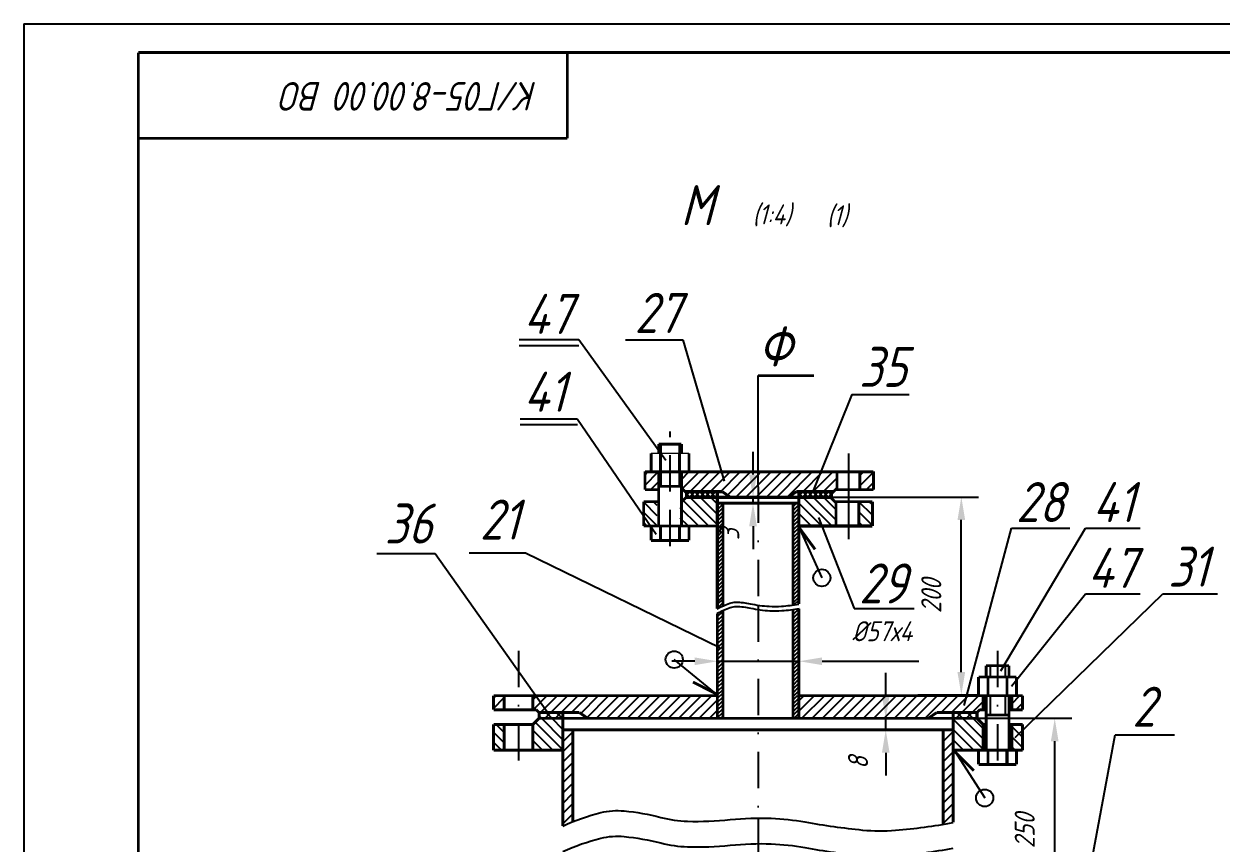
# Model space of a CAD drawing. Extents: x 626 to 1905, y 563 to 1774.
# Drawn here: x 626.7 to 836, y 1013.9 to 1157.2 of the extents above; entities that cross this region are included whole.
import ezdxf
from ezdxf.enums import TextEntityAlignment as Align

# ---------------------------------------------------------------- set-up
doc = ezdxf.new("R2010")
doc.units = 0
doc.header["$LTSCALE"] = 0.5
doc.header["$MEASUREMENT"] = 0
doc.linetypes.add('DASHDOT', pattern=[25.4, 12.7, -6.35, 0, -6.35])
doc.linetypes.add('DASHED', pattern=[19.05, 12.7, -6.35])
doc.layers.get('0').update_dxf_attribs({"linetype": 'CONTINUOUS'})
doc.layers.get('DEFPOINTS').update_dxf_attribs({"linetype": 'CONTINUOUS'})
doc.styles.add('ROMANC', font='romanc', dxfattribs={"width": 0.8, "oblique": 15, "height": 3.5})
doc.dimstyles.get("Standard").update_dxf_attribs({"dimtxt": 0.18, "dimasz": 0.18, "dimexe": 0.18, "dimexo": 0.0625, "dimgap": 0.09, "dimtad": 0, "dimtih": 1, "dimtoh": 1, "dimdec": 4, "dimzin": 0, "dimtxsty": 'STANDARD', "dimcen": 0.09, "dimazin": 3, "dimtfac": 1, "dimtdec": 4, "dimtofl": 0, "dimtmove": 0, "dimatfit": 3, "dimtolj": 1, "dimtzin": 0})

# ---------------------------------------------------------------- blocks, each defined once
blk = doc.blocks.new('*X55')
at = {"color": 0}
for p, q in [((1178.14, 1172.75), (1180.14, 1174.75)), ((1178.14, 1171.4), (1180.14, 1173.4)), ((1204.64, 1172.31), (1206.13, 1173.8)), ((1204.64, 1170.96), (1206.64, 1172.96)), ((1178.14, 1170.05), (1180.14, 1172.05)), ((1178.14, 1168.71), (1180.14, 1170.71)), ((1178.14, 1167.36), (1180.14, 1169.36)), ((1178.14, 1166.01), (1180.14, 1168.01)), ((1204.64, 1169.61), (1206.64, 1171.61)), ((1204.64, 1168.26), (1206.64, 1170.26)), ((1204.64, 1166.92), (1206.64, 1168.92)), ((1179.4, 1165.93), (1180.14, 1166.66)), ((1205, 1165.93), (1206.64, 1167.57)), ((1206.34, 1165.93), (1206.64, 1166.22))]:
    blk.add_line(p, q, dxfattribs=at)
blk = doc.blocks.new('*D93')
at = {"color": 0, "linetype": 'BYBLOCK'}
for p, q in [((777.4, 1039.68), (777.4, 1043.68)), ((789.02, 1035.68), (774.4, 1035.68)), ((777.4, 1033.73), (777.4, 1035.68)), ((789.02, 1033.73), (774.4, 1033.73)), ((777.4, 1029.73), (777.4, 1025.73))]:
    blk.add_line(p, q, dxfattribs=at)
for points in [[(776.73, 1039.68), (778.06, 1039.68), (777.4, 1035.68)], [(776.73, 1029.73), (778.06, 1029.73), (777.4, 1033.73)]]:
    blk.add_solid(points, dxfattribs=at)
at = {"layer": 'DEFPOINTS', "color": 0, "linetype": 'BYBLOCK'}
for p in [(777.4, 1035.68), (789.02, 1035.68), (789.02, 1033.73)]:
    blk.add_point(p, dxfattribs=at)
at = {"color": 0, "linetype": 'BYBLOCK', "style": 'ROMANC', "oblique": 15, "width": 0.8}
blk.add_text('8', height=3.5, rotation=90, dxfattribs=at).set_placement((774.3, 1028), align=Align.CENTER)
blk = doc.blocks.new('*D164')
at = {"color": 0, "linetype": 'BYBLOCK'}
for p, q in [((753.36, 1078.37), (753.36, 1082.37)), ((754.2, 1074.37), (750.36, 1074.37)), ((753.36, 1073.35), (753.36, 1074.37)), ((754.2, 1073.35), (750.36, 1073.35)), ((753.36, 1069.35), (753.36, 1065.35))]:
    blk.add_line(p, q, dxfattribs=at)
for points in [[(752.69, 1078.37), (754.03, 1078.37), (753.36, 1074.37)], [(752.69, 1069.35), (754.03, 1069.35), (753.36, 1073.35)]]:
    blk.add_solid(points, dxfattribs=at)
at = {"layer": 'DEFPOINTS', "color": 0, "linetype": 'BYBLOCK'}
for p in [(753.36, 1074.37), (754.2, 1074.37), (754.2, 1073.35)]:
    blk.add_point(p, dxfattribs=at)
at = {"color": 0, "linetype": 'BYBLOCK', "style": 'ROMANC', "oblique": 15, "width": 0.8}
blk.add_text('3', height=3.5, rotation=90, dxfattribs=at).set_placement((750.96, 1067.94), align=Align.CENTER)
blk = doc.blocks.new('*D92')
at = {"color": 0, "linetype": 'BYBLOCK'}
for p, q in [((767.15, 1074.45), (793.61, 1074.45)), ((790.61, 1043.83), (790.61, 1070.45)), ((783.01, 1039.83), (793.61, 1039.83))]:
    blk.add_line(p, q, dxfattribs=at)
for points in [[(789.94, 1070.45), (791.28, 1070.45), (790.61, 1074.45)], [(789.94, 1043.83), (791.28, 1043.83), (790.61, 1039.83)]]:
    blk.add_solid(points, dxfattribs=at)
at = {"layer": 'DEFPOINTS', "color": 0, "linetype": 'BYBLOCK'}
for p in [(767.15, 1074.45), (790.61, 1074.45), (783.01, 1039.83)]:
    blk.add_point(p, dxfattribs=at)
at = {"color": 0, "linetype": 'BYBLOCK', "style": 'ROMANC', "oblique": 15, "width": 0.8}
blk.add_text('200', height=3.5, rotation=90, dxfattribs=at).set_placement((787.11, 1057.14), align=Align.CENTER)
blk = doc.blocks.new('*X94')
at = {"color": 0}
for p, q in [((708.82, 1039.29), (709.24, 1039.72)), ((708.82, 1037.49), (710.69, 1039.37)), ((715.69, 1038.98), (716.43, 1039.72)), ((715.75, 1037.25), (718.22, 1039.72)), ((717.05, 1036.75), (720.02, 1039.72)), ((718.85, 1036.75), (721.81, 1039.72)), ((720.65, 1036.75), (723.61, 1039.72)), ((722.44, 1036.75), (725.41, 1039.72)), ((724.08, 1036.59), (727.2, 1039.72)), ((725.13, 1035.85), (729, 1039.72)), ((726.83, 1035.75), (730.8, 1039.72)), ((728.63, 1035.75), (732.59, 1039.72)), ((730.42, 1035.75), (734.39, 1039.72)), ((732.22, 1035.75), (736.18, 1039.72)), ((734.01, 1035.75), (737.98, 1039.72)), ((735.81, 1035.75), (739.78, 1039.72)), ((737.61, 1035.75), (741.57, 1039.72)), ((739.4, 1035.75), (743.37, 1039.72)), ((741.2, 1035.75), (745.16, 1039.72)), ((742.99, 1035.75), (746.96, 1039.72)), ((744.79, 1035.75), (747.94, 1038.9)), ((762.19, 1038.78), (763.12, 1039.72)), ((762.19, 1036.99), (764.92, 1039.72)), ((762.75, 1035.75), (766.72, 1039.72)), ((764.55, 1035.75), (768.51, 1039.72)), ((766.34, 1035.75), (770.31, 1039.72)), ((768.14, 1035.75), (772.1, 1039.72)), ((769.94, 1035.75), (773.9, 1039.72)), ((771.73, 1035.75), (775.7, 1039.72)), ((773.53, 1035.75), (777.49, 1039.72)), ((775.32, 1035.75), (779.29, 1039.72)), ((777.12, 1035.75), (781.08, 1039.72)), ((778.92, 1035.75), (782.88, 1039.72)), ((780.71, 1035.75), (784.68, 1039.72)), ((782.51, 1035.75), (786.47, 1039.72)), ((784.3, 1035.75), (788.27, 1039.72)), ((787.1, 1036.75), (790.06, 1039.72)), ((788.9, 1036.75), (791.86, 1039.72)), ((790.69, 1036.75), (793.66, 1039.72)), ((792.49, 1036.75), (794.44, 1038.7)), ((799.44, 1038.31), (800.84, 1039.72)), ((800.17, 1037.25), (801.32, 1038.39)), ((710.36, 1037.25), (710.69, 1037.57)), ((746.59, 1035.75), (747.94, 1037.1))]:
    blk.add_line(p, q, dxfattribs=at)
blk = doc.blocks.new('*X95')
at = {"color": 0}
for p, q in [((710.69, 1033.28), (709.29, 1034.67)), ((720.94, 1030.21), (716.08, 1035.06)), ((720.94, 1032.01), (717.19, 1035.75)), ((720.94, 1033.8), (718.99, 1035.75)), ((720.94, 1035.6), (720.79, 1035.75)), ((794.44, 1030.35), (789.19, 1035.6)), ((794.44, 1032.14), (790.83, 1035.75)), ((794.44, 1033.94), (792.63, 1035.75)), ((801.32, 1032.45), (799.44, 1034.33)), ((801.32, 1034.25), (800.89, 1034.67)), ((710.69, 1031.48), (708.82, 1033.35)), ((719.18, 1030.17), (715.69, 1033.66)), ((792.82, 1030.17), (789.19, 1033.8)), ((791.02, 1030.17), (789.19, 1032.01)), ((801.32, 1030.66), (799.44, 1032.53)), ((710.2, 1030.17), (708.82, 1031.56)), ((717.38, 1030.17), (715.69, 1031.87)), ((789.23, 1030.17), (789.19, 1030.21)), ((800, 1030.17), (799.44, 1030.74))]:
    blk.add_line(p, q, dxfattribs=at)
blk = doc.blocks.new('*X96')
at = {"color": 0}
for p, q in [((746.42, 1069.39), (741.87, 1073.94)), ((747.94, 1069.66), (743.22, 1074.39)), ((747.94, 1071.46), (745.01, 1074.39)), ((747.94, 1073.26), (746.81, 1074.39)), ((767.97, 1069.39), (762.97, 1074.39)), ((768.69, 1070.47), (764.77, 1074.39)), ((768.69, 1072.26), (766.57, 1074.39)), ((737.44, 1071.18), (735.07, 1073.56)), ((737.44, 1069.39), (735.07, 1071.76)), ((737.44, 1072.98), (736.78, 1073.64)), ((744.63, 1069.39), (741.44, 1072.57)), ((766.18, 1069.39), (762.19, 1073.37)), ((775.07, 1069.48), (772.69, 1071.85)), ((775.07, 1071.28), (772.7, 1073.64)), ((775.07, 1073.07), (774.5, 1073.64)), ((735.65, 1069.39), (735.07, 1069.97)), ((742.83, 1069.39), (741.44, 1070.78)), ((764.38, 1069.39), (762.19, 1071.58)), ((762.59, 1069.39), (762.19, 1069.78)), ((773.36, 1069.39), (772.69, 1070.06))]:
    blk.add_line(p, q, dxfattribs=at)
blk = doc.blocks.new('*X99')
at = {"color": 0}
for p, q in [((720.94, 1033.45), (721.23, 1033.75)), ((720.94, 1031.66), (722.69, 1033.41)), ((787.44, 1033.5), (787.69, 1033.75)), ((787.44, 1031.7), (789.19, 1033.45)), ((720.94, 1029.86), (722.69, 1031.61)), ((787.44, 1029.91), (789.19, 1031.66)), ((787.44, 1028.11), (789.19, 1029.86)), ((720.94, 1028.06), (722.69, 1029.81)), ((720.94, 1026.27), (722.69, 1028.02)), ((787.44, 1026.31), (789.19, 1028.06)), ((720.94, 1024.47), (722.69, 1026.22)), ((787.44, 1024.52), (789.19, 1026.27)), ((720.94, 1022.68), (722.69, 1024.43)), ((787.44, 1022.72), (789.19, 1024.47)), ((720.94, 1020.88), (722.69, 1022.63)), ((787.44, 1020.93), (789.19, 1022.68)), ((720.94, 1019.08), (722.69, 1020.83)), ((787.44, 1019.13), (789.19, 1020.88)), ((720.94, 1017.29), (722.69, 1019.04)), ((787.44, 1017.33), (789.19, 1019.08))]:
    blk.add_line(p, q, dxfattribs=at)
blk = doc.blocks.new('*D100')
at = {"color": 0, "linetype": 'BYBLOCK'}
for p, q in [((755.07, 1035.75), (809.94, 1035.75)), ((806.94, 1000.41), (806.94, 1031.75)), ((755.07, 996.41), (809.94, 996.41))]:
    blk.add_line(p, q, dxfattribs=at)
for points in [[(806.27, 1031.75), (807.61, 1031.75), (806.94, 1035.75)], [(806.27, 1000.41), (807.61, 1000.41), (806.94, 996.41)]]:
    blk.add_solid(points, dxfattribs=at)
at = {"layer": 'DEFPOINTS', "color": 0, "linetype": 'BYBLOCK'}
for p in [(755.07, 1035.75), (806.94, 1035.75), (755.07, 996.41)]:
    blk.add_point(p, dxfattribs=at)
at = {"color": 0, "linetype": 'BYBLOCK', "style": 'ROMANC', "oblique": 15, "width": 0.8}
blk.add_text('250', height=3.5, rotation=90, dxfattribs=at).set_placement((803.44, 1016.08), align=Align.CENTER)
blk = doc.blocks.new('*X104')
at = {"color": 0}
for p, q in [((716.79, 1036.49), (717.05, 1036.75)), ((717.19, 1035.75), (716.79, 1036.16)), ((717.85, 1035.75), (718.85, 1036.75)), ((718.99, 1035.75), (717.99, 1036.75)), ((719.65, 1035.75), (720.65, 1036.75)), ((720.79, 1035.75), (719.79, 1036.75)), ((789.69, 1035.75), (790.69, 1036.75)), ((790.83, 1035.75), (789.83, 1036.75)), ((791.49, 1035.75), (792.49, 1036.75)), ((792.63, 1035.75), (791.63, 1036.75)), ((793.28, 1035.75), (793.34, 1035.81))]:
    blk.add_line(p, q, dxfattribs=at)
blk = doc.blocks.new('*X165')
at = {"color": 0}
for p, q in [((742.56, 1074.83), (743.12, 1075.39)), ((743.22, 1074.39), (742.56, 1075.05)), ((743.01, 1074.39), (744.01, 1075.39)), ((744.12, 1074.39), (743.12, 1075.39)), ((743.91, 1074.39), (744.91, 1075.39)), ((745.01, 1074.39), (744.01, 1075.39)), ((744.81, 1074.39), (745.81, 1075.39)), ((745.91, 1074.39), (744.91, 1075.39)), ((745.71, 1074.39), (746.71, 1075.39)), ((746.81, 1074.39), (745.81, 1075.39)), ((746.61, 1074.39), (747.61, 1075.39)), ((747.71, 1074.39), (746.71, 1075.39)), ((747.5, 1074.39), (747.94, 1074.82)), ((747.94, 1075.05), (747.61, 1075.39)), ((762.19, 1074.7), (762.87, 1075.39)), ((762.97, 1074.39), (762.19, 1075.17)), ((762.77, 1074.39), (763.77, 1075.39)), ((763.87, 1074.39), (762.87, 1075.39)), ((763.67, 1074.39), (764.67, 1075.39)), ((764.77, 1074.39), (763.77, 1075.39)), ((764.57, 1074.39), (765.57, 1075.39)), ((765.67, 1074.39), (764.67, 1075.39)), ((765.47, 1074.39), (766.47, 1075.39)), ((766.57, 1074.39), (765.57, 1075.39)), ((766.36, 1074.39), (767.36, 1075.39)), ((767.46, 1074.39), (766.46, 1075.39)), ((767.26, 1074.39), (767.93, 1075.06)), ((767.93, 1074.82), (767.36, 1075.39))]:
    blk.add_line(p, q, dxfattribs=at)

msp = doc.modelspace()

# ---------------------------------------------------------------- linework, layer by layer
for p, q in [((626.71, 1157.2), (1467.71, 1157.2)), ((626.71, 1157.2), (626.71, 563.2)), ((723.73, 1101.92), (713.29, 1101.92)), ((738.94, 1080.83), (723.73, 1101.92)), ((731.88, 1101.97), (741.93, 1101.97)), ((741.93, 1101.97), (749.15, 1077.2)), ((723.73, 1100.92), (713.29, 1100.92)), ((755.065, 1076.265), (755.065, 1095.69)), ((771.45, 1092.4), (764.63, 1075.43)), ((771.45, 1092.4), (781.5, 1092.4)), ((723.51, 1088.07), (713.47, 1088.07)), ((723.51, 1087.07), (713.47, 1087.07)), ((723.51, 1088.07), (737.26, 1067.94)), ((738.0725, 1083.701), (738.0725, 1082.145)), ((741.2775, 1083.701), (741.2775, 1082.145)), ((738.0725, 1078.715), (738.0725, 1076.28)), ((741.2775, 1078.715), (741.2775, 1076.43)), ((765.6125, 1070.88), (771.8475, 1054.985)), ((762.15, 1069.37), (766.22, 1060.32)), ((791.09, 1038.02), (799.41, 1068.98)), ((797.54, 1044.05), (812.3, 1068.98)), ((799.41, 1068.98), (809.6, 1068.98)), ((812.3, 1068.98), (821.87, 1068.98)), ((698.59, 1064.53), (688.42, 1064.53)), ((718.52, 1036.35), (698.59, 1064.53)), ((714.42, 1064.61), (704.58, 1064.61)), ((748.38, 1048.1), (714.41, 1064.62)), ((799.41, 1041.35), (812.3, 1057.55)), ((800.03, 1032.41), (825.82, 1057.55)), ((812.3, 1057.55), (821.87, 1057.55)), ((825.82, 1057.55), (835.38, 1057.55)), ((771.8475, 1054.985), (782.38, 1054.985)), ((748.10163, 1039.7495), (740.41403, 1046.02391)), ((795.6275, 1044.966), (795.6275, 1042.895)), ((798.2675, 1044.966), (798.2675, 1043.065)), ((795.6275, 1039.745), (795.6275, 1036.425)), ((798.2675, 1039.745), (798.2675, 1036.26)), ((809.4875, 989.675), (817.4825, 1032.87)), ((817.4875, 1032.87), (822.7325, 1032.87)), ((822.7325, 1032.87), (827.88, 1032.87)), ((789.33603, 1030.17298), (794.70035, 1021.82483))]:
    msp.add_line(p, q)
at = {"color": 0, "linetype": 'DASHED'}
msp.add_line((739.68, 1065.87371), (739.68, 1085.91632), dxfattribs=at)
at = {"color": 0, "linetype": 'BYBLOCK'}
for p, q in [((770.93, 1067.1), (770.93, 1082.04)), ((753.6195, 1074.4275), (751.731, 1074.4275)), ((753.8595, 1074.3925), (751.971, 1074.3925)), ((753.5415, 1073.417), (751.731, 1073.417)), ((748.01, 1035.636), (748.01, 1048.73)), ((762.26, 1035.636), (762.26, 1048.73)), ((744.01, 1045.73), (740.01, 1045.73)), ((748.01, 1045.73), (762.26, 1045.73)), ((766.26, 1045.73), (770.26, 1045.73)), ((770.26, 1045.73), (783.15816, 1045.73))]:
    msp.add_line(p, q, dxfattribs=at)
at = {"color": 0}
for p, q in [((735.305, 1076.55473), (737.60127, 1078.851)), ((735.305, 1078.35078), (735.80522, 1078.851)), ((741.68, 1075.74553), (744.78547, 1078.851)), ((741.68, 1077.54158), (742.98942, 1078.851)), ((743.11652, 1075.386), (746.58152, 1078.851)), ((744.91257, 1075.386), (748.37757, 1078.851)), ((746.70863, 1075.386), (750.17363, 1078.851)), ((748.50468, 1075.386), (751.96968, 1078.851)), ((749.69859, 1074.78387), (753.76573, 1078.851)), ((751.09678, 1074.386), (755.065, 1078.35422)), ((755.065, 1074.76212), (759.15388, 1078.851)), ((755.065, 1076.55817), (757.35783, 1078.851)), ((755.065, 1078.35422), (755.56178, 1078.851)), ((756.48493, 1074.386), (760.94993, 1078.851)), ((758.28098, 1074.386), (762.74598, 1078.851)), ((760.07704, 1074.386), (764.54204, 1078.851)), ((762.87309, 1075.386), (766.33809, 1078.851)), ((764.66914, 1075.386), (768.13414, 1078.851)), ((772.875, 1078.20371), (773.52229, 1078.851)), ((772.875, 1076.40766), (775.25, 1078.78266)), ((736.30032, 1075.754), (737.68, 1077.13368)), ((752.89283, 1074.386), (755.065, 1076.55817)), ((766.46519, 1075.386), (768.875, 1077.79581)), ((767.9325, 1075.05726), (768.875, 1075.99976)), ((774.01739, 1075.754), (775.25, 1076.98661)), ((748.1755, 1074.20399), (748.02849, 1074.351)), ((754.68888, 1074.386), (755.065, 1074.76212)), ((748.41862, 1073.3905), (747.9355, 1072.90738)), ((749.09214, 1073.3905), (747.9355, 1072.23386)), ((748.9355, 1072.56034), (747.9355, 1071.56034)), ((748.9355, 1071.88682), (747.9355, 1070.88682)), ((761.19, 1072.76977), (761.81073, 1073.3905)), ((761.19, 1072.09625), (762.19, 1073.09625)), ((761.19, 1071.42273), (762.19, 1072.42273)), ((761.19, 1070.74921), (762.19, 1071.74921)), ((748.9355, 1071.2133), (747.9355, 1070.2133)), ((748.9355, 1070.53978), (747.9355, 1069.53978)), ((748.9355, 1069.86626), (747.9355, 1068.86626)), ((761.19, 1070.07569), (762.19, 1071.07569)), ((761.19, 1069.40217), (762.19, 1070.40217)), ((761.19, 1068.72865), (762.19, 1069.72865)), ((748.9355, 1069.19274), (747.9355, 1068.19274)), ((748.9355, 1068.51922), (747.9355, 1067.51922)), ((748.9355, 1067.8457), (747.9355, 1066.8457)), ((761.19, 1068.05513), (762.19, 1069.05513)), ((761.19, 1067.38161), (762.19, 1068.38161)), ((761.19, 1066.70809), (762.19, 1067.70809)), ((748.9355, 1067.17218), (747.9355, 1066.17218)), ((748.9355, 1066.49867), (747.9355, 1065.49867)), ((748.9355, 1065.82515), (747.9355, 1064.82515)), ((761.19, 1066.03458), (762.19, 1067.03458)), ((761.19, 1065.36106), (762.19, 1066.36106)), ((761.19, 1064.68754), (762.19, 1065.68754)), ((748.9355, 1065.15163), (747.9355, 1064.15163)), ((748.9355, 1064.47811), (747.9355, 1063.47811)), ((748.9355, 1063.80459), (747.9355, 1062.80459)), ((761.19, 1064.01402), (762.19, 1065.01402)), ((761.19, 1063.3405), (762.19, 1064.3405)), ((761.19, 1062.66698), (762.19, 1063.66698)), ((748.9355, 1063.13107), (747.9355, 1062.13107)), ((748.9355, 1062.45755), (747.9355, 1061.45755)), ((748.9355, 1061.78403), (747.9355, 1060.78403)), ((761.19, 1061.99346), (762.19, 1062.99346)), ((761.19, 1061.31994), (762.19, 1062.31994)), ((761.19, 1060.64642), (762.19, 1061.64642)), ((748.9355, 1061.11051), (747.9355, 1060.11051)), ((748.9355, 1060.43699), (747.9355, 1059.43699)), ((748.9355, 1059.76149), (747.9355, 1058.76149)), ((761.19, 1059.9729), (762.19, 1060.9729)), ((761.19, 1059.29938), (762.19, 1060.29938)), ((761.19, 1058.62586), (762.19, 1059.62586)), ((748.9355, 1059.08995), (747.9355, 1058.08995)), ((748.9355, 1058.41644), (747.9355, 1057.41644)), ((748.9355, 1057.74292), (747.9355, 1056.74292)), ((748.9355, 1057.0694), (747.9355, 1056.0694)), ((761.19, 1057.95235), (762.19, 1058.95235)), ((761.19, 1057.27883), (762.19, 1058.27883)), ((761.19, 1056.60531), (762.19, 1057.60531)), ((747.94, 1055.65625), (748.94, 1056.65625)), ((747.94, 1054.98274), (748.94, 1055.98274)), ((761.19, 1055.93179), (762.19, 1056.93179)), ((761.3403, 1055.58617), (762.19, 1056.43587)), ((747.94, 1053.47475), (748.94, 1054.47475)), ((747.94, 1052.80124), (748.94, 1053.80124)), ((747.94, 1052.12772), (748.94, 1053.12772)), ((761.19, 1053.92789), (762.19, 1054.92789)), ((761.19, 1053.25437), (762.19, 1054.25437)), ((761.19, 1052.58085), (762.19, 1053.58085)), ((761.19, 1051.90733), (762.19, 1052.90733)), ((747.94, 1051.4542), (748.94, 1052.4542)), ((747.94, 1050.78068), (748.94, 1051.78068)), ((747.94, 1050.10716), (748.94, 1051.10716)), ((761.19, 1051.23381), (762.19, 1052.23381)), ((761.19, 1050.56029), (762.19, 1051.56029)), ((761.19, 1049.88677), (762.19, 1050.88677)), ((747.94, 1049.43364), (748.94, 1050.43364)), ((747.94, 1048.76012), (748.94, 1049.76012)), ((747.94, 1048.0866), (748.94, 1049.0866)), ((761.19, 1049.21326), (762.19, 1050.21326)), ((761.19, 1048.53974), (762.19, 1049.53974)), ((761.19, 1047.86622), (762.19, 1048.86622)), ((747.94, 1047.41308), (748.94, 1048.41308)), ((747.94, 1046.73956), (748.94, 1047.73956)), ((747.94, 1046.06604), (748.94, 1047.06604)), ((761.19, 1047.1927), (762.19, 1048.1927)), ((761.19, 1046.51918), (762.19, 1047.51918)), ((761.19, 1045.84566), (762.19, 1046.84566)), ((747.94, 1045.16513), (748.94, 1046.16513)), ((747.94, 1044.49161), (748.94, 1045.49161)), ((747.94, 1043.81809), (748.94, 1044.81809)), ((761.19, 1044.94475), (762.19, 1045.94475)), ((761.19, 1044.27123), (762.19, 1045.27123)), ((761.19, 1043.59771), (762.19, 1044.59771)), ((747.94, 1043.14458), (748.94, 1044.14458)), ((747.94, 1042.47106), (748.94, 1043.47106)), ((747.94, 1041.79754), (748.94, 1042.79754)), ((761.19, 1042.92419), (762.19, 1043.92419)), ((761.19, 1042.25067), (762.19, 1043.25067)), ((761.19, 1041.57715), (762.19, 1042.57715)), ((747.94, 1041.12402), (748.94, 1042.12402)), ((747.94, 1040.4505), (748.94, 1041.4505)), ((747.94, 1039.77698), (748.94, 1040.77698)), ((761.19, 1040.90363), (762.19, 1041.90363)), ((761.19, 1040.23011), (762.19, 1041.23011)), ((761.19, 1039.5566), (762.19, 1040.5566))]:
    msp.add_line(p, q, dxfattribs=at)
at = {"linetype": 'DASHDOT'}
for p, q in [((755.065, 1076.265), (755.065, 1053.545)), ((755.065, 1055.46), (755.065, 1014.415)), ((713.19, 1047.535), (713.19, 1025.75)), ((796.94, 1047.535), (796.94, 1025.75)), ((755.065, 1018.16), (755.065, 866.405))]:
    msp.add_line(p, q, dxfattribs=at)
for points, const_width in [([(646.71, 1152.2), (1462.71, 1152.2)], 0.5), ([(646.71, 568.2), (646.71, 1152.2)], 0.5), ([(721.71, 1137.2), (721.71, 1152.2)], 0.5), ([(646.71, 1137.2), (721.71, 1137.2)], 0.5), ([(755.065, 1095.69), (764.8675, 1095.69)], 0.5), ([(755.065, 1095.69), (759.9775, 1095.69)], 0.25), ([(736.365, 1082.101), (742.995, 1082.101)], 0.25), ([(737.68, 1083.701), (741.68, 1083.701)], 0.5), ([(735.305, 1078.925), (735.305, 1075.754)], 0.5), ([(735.305, 1078.851), (775.25, 1078.851)], 0.5), ([(775.25, 1078.925), (775.25, 1075.754)], 0.5), ([(735.305, 1075.754), (737.68, 1075.754)], 0.5), ([(737.68, 1076.316), (741.68, 1076.316)], 0.5), ([(742.5365, 1075.198), (741.6499, 1076.084)], 0.5), ([(768.0225, 1075.168), (768.9091, 1076.054)], 0.5), ([(775.25, 1075.754), (768.75, 1075.754)], 0.5), ([(735.065, 1069.386), (735.065, 1073.636)], 0.5), ([(735.065, 1073.636), (737.68, 1073.636)], 0.5), ([(742.50551, 1074.386), (741.7515, 1073.6325)], 0.5), ([(741.68, 1075.754), (741.805, 1075.754)], 0.25), ([(742.315, 1075.386), (748.82578, 1075.386)], 0.555), ([(742.315, 1074.386), (767.815, 1074.386)], 0.555), ([(742.5575, 1075.386), (742.5575, 1074.37)], 0.5), ([(742.555, 1074.351), (768.055, 1074.351)], 0.25), ([(748.82578, 1075.386), (750.3275, 1074.35)], 0.5), ([(761.76922, 1075.386), (760.2675, 1074.35)], 0.5), ([(761.76922, 1075.386), (768.24065, 1075.386)], 0.555), ([(767.7825, 1074.367), (768.69, 1073.46012)], 0.5), ([(767.9325, 1075.386), (767.9325, 1074.2171)], 0.5), ([(768.514, 1073.636), (775.065, 1073.636)], 0.5), ([(768.754, 1075.754), (775.305, 1075.754)], 0.25), ([(775.065, 1069.386), (775.065, 1073.636)], 0.5), ([(741.68, 1073.601), (741.805, 1073.601)], 0.25), ([(747.9355, 1073.3905), (762.1855, 1073.3905)], 0.5), ([(735.065, 1069.386), (747.9355, 1069.386)], 0.5), ([(762.1855, 1069.386), (775.065, 1069.386)], 0.55), ([(762.15, 1069.24), (765.04, 1065.3)], 0.5), ([(736.365, 1066.851), (742.995, 1066.851)], 0.5), ([(794.94, 1044.966), (798.94, 1044.966)], 0.5), ([(793.625, 1042.966), (800.255, 1042.966)], 0.5), ([(748.04349, 1039.86578), (743.69657, 1042.09737)], 0.5), ([(708.815, 1039.716), (747.94, 1039.716)], 0.5), ([(762.19, 1039.716), (801.315, 1039.716)], 0.5), ([(716.79, 1036.74), (716.26, 1037.27)], 0.5), ([(716.79, 1035.77), (716.79, 1036.74)], 0.55), ([(716.779, 1036.751), (723.84324, 1036.751)], 0.5), ([(723.84324, 1036.751), (725.2875, 1035.745)], 0.5), ([(786.28676, 1036.751), (784.8425, 1035.745)], 0.5), ([(793.351, 1036.751), (786.28676, 1036.751)], 0.5), ([(793.34, 1035.77), (793.34, 1036.74)], 0.55), ([(793.34, 1036.74), (793.87, 1037.27)], 0.5), ([(794.94, 1036.341), (798.94, 1036.341)], 0.5), ([(715.69, 1034.67), (716.79, 1035.77)], 0.555), ([(716.771, 1035.751), (793.359, 1035.751)], 0.5), ([(794.44, 1034.67), (793.34, 1035.77)], 0.555), ([(789.35527, 1030.04441), (792.79645, 1026.57541)], 0.5)]:
    msp.add_lwpolyline(points, dxfattribs=dict(const_width=const_width))
at = {"color": 0, "linetype": 'BYBLOCK'}
for points, const_width in [([(736.365, 1078.851), (736.365, 1082.101)], 0.5), ([(737.68, 1082.101), (737.68, 1083.7075)], 0.5), ([(738.015, 1078.851), (738.015, 1082.101)], 0.5), ([(741.345, 1078.851), (741.345, 1082.101)], 0.5), ([(741.68, 1082.101), (741.68, 1083.7025)], 0.5), ([(742.995, 1078.851), (742.995, 1082.101)], 0.5), ([(737.68, 1069.351), (737.68, 1078.851)], 0.5), ([(737.68, 1078.925), (737.68, 1075.754)], 0.25), ([(741.68, 1069.351), (741.68, 1078.851)], 0.5), ([(741.68, 1078.925), (741.68, 1075.754)], 0.25), ([(768.875, 1078.925), (768.875, 1075.754)], 0.5), ([(772.875, 1078.925), (772.875, 1075.754)], 0.5), ([(768.69, 1069.386), (768.69, 1073.636)], 0.5), ([(772.69, 1069.386), (772.69, 1073.636)], 0.5), ([(737.68, 1069.351), (737.68, 1073.601)], 0.25), ([(741.68, 1069.351), (741.68, 1073.601)], 0.25), ([(736.365, 1066.851), (736.365, 1069.351)], 0.5), ([(738.015, 1066.851), (738.015, 1069.351)], 0.5), ([(741.345, 1066.851), (741.345, 1069.351)], 0.5), ([(742.995, 1066.851), (742.995, 1069.351)], 0.5), ([(716.284, 1037.246), (708.815, 1037.246)], 0.5), ([(793.846, 1037.246), (794.94, 1037.246)], 0.5), ([(798.94, 1037.246), (801.315, 1037.246)], 0.5), ([(715.69, 1034.674), (708.815, 1034.674)], 0.5), ([(789.19, 1033.746), (720.94, 1033.746)], 0.55), ([(755.065, 1035.746), (784.84394, 1035.746)], 0.25), ([(794.44, 1034.674), (794.94, 1034.674)], 0.5), ([(798.94, 1034.674), (801.315, 1034.674)], 0.5), ([(755.065, 1033.746), (789.19, 1033.746)], 0.25), ([(720.94, 1030.174), (708.815, 1030.174)], 0.5), ([(789.19, 1030.174), (801.315, 1030.174)], 0.5), ([(789.19, 1030.174), (801.315, 1030.174)], 0.25), ([(793.625, 1027.674), (800.255, 1027.674)], 0.5)]:
    msp.add_lwpolyline(points, dxfattribs=dict(at, const_width=const_width))
at = {"linetype": 'CONTINUOUS'}
for points, const_width in [([(747.94, 1075.386), (747.94, 1054.90353)], 0.55), ([(762.19, 1075.386), (762.19, 1055.71622)], 0.5), ([(748.94, 1073.3905), (748.94, 1055.41763)], 0.5), ([(761.19, 1073.3905), (761.19, 1055.56552)], 0.5), ([(761.19, 1054.78283), (761.19, 1035.746)], 0.5), ([(762.19, 1054.93055), (762.19, 1035.751)], 0.5), ([(762.19, 1054.93055), (762.19, 1035.746)], 0.2), ([(747.94, 1054.07909), (747.94, 1035.746)], 0.5), ([(748.94, 1054.60322), (748.94, 1035.746)], 0.5), ([(748.94, 1054.60322), (748.94, 1045.49161)], 0.25), ([(761.19, 1054.78283), (761.19, 1044.94475)], 0.25), ([(747.94, 1046.295), (747.94, 1039.716)], 0.25), ([(794.94, 1044.966), (794.94, 1042.966)], 0.5), ([(798.94, 1044.966), (798.94, 1042.966)], 0.5), ([(793.625, 1042.966), (793.625, 1039.716)], 0.5), ([(795.275, 1042.966), (795.275, 1039.716)], 0.5), ([(798.605, 1042.966), (798.605, 1039.716)], 0.5), ([(800.255, 1042.966), (800.255, 1039.716)], 0.5), ([(708.815, 1039.716), (708.815, 1037.246)], 0.5), ([(710.69, 1039.716), (710.69, 1037.246)], 0.5), ([(715.69, 1039.716), (715.69, 1037.246)], 0.5), ([(794.44, 1039.716), (794.44, 1037.246)], 0.5), ([(794.94, 1039.716), (794.94, 1030.174)], 0.5), ([(798.94, 1039.716), (798.94, 1030.174)], 0.5), ([(799.44, 1039.716), (799.44, 1037.246)], 0.5), ([(801.315, 1039.716), (801.315, 1037.246)], 0.5), ([(720.94, 1036.751), (720.94, 1016.90882)], 0.5), ([(789.19, 1036.751), (789.19, 1017.52874)], 0.5), ([(708.815, 1030.174), (708.815, 1034.674)], 0.5), ([(710.69, 1034.674), (710.69, 1030.174)], 0.5), ([(715.69, 1034.674), (715.69, 1030.174)], 0.5), ([(722.69, 1033.746), (722.69, 1017.67702)], 0.55), ([(794.44, 1034.674), (794.44, 1030.174)], 0.5), ([(799.44, 1034.674), (799.44, 1030.174)], 0.5), ([(801.315, 1030.174), (801.315, 1034.674)], 0.5), ([(787.44, 1033.746), (787.44, 1017.21416)], 0.5), ([(793.625, 1030.174), (793.625, 1027.674)], 0.55), ([(795.275, 1030.174), (795.275, 1027.674)], 0.5), ([(798.605, 1030.174), (798.605, 1027.674)], 0.55), ([(800.255, 1030.174), (800.255, 1027.674)], 0.5)]:
    msp.add_lwpolyline(points, dxfattribs=dict(at, const_width=const_width))
for points in [[(747.94, 1054.90353, -0.044114546), (750.11405, 1055.8957, -0.086681016), (751.1775, 1056.075, -0.052102661), (753.69235, 1055.79723, 0.039056279), (757.0325, 1055.34, 0.032539272), (759.15738, 1055.35505, 0.023201618), (762.19, 1055.71622)], [(747.94, 1054.07909, -0.046135934), (750.20905, 1055.1257, -0.086681016), (751.2725, 1055.305, -0.052102661), (753.78735, 1055.02723, 0.039056279), (757.1275, 1054.57, 0.032539272), (759.25238, 1054.58505, 0.022912841), (762.2475, 1054.94)], [(720.94, 1016.90882, -0.050542247), (727.59591, 1019.26286, -0.083722657), (731.6525, 1019.555, -0.039462557), (738.06545, 1018.42743, 0.054745008), (742.7175, 1017.755, 0.03537178), (750.20253, 1018.02865, -0.036856736), (757.3875, 1018.27, -0.034799835), (763.26788, 1017.62248, 0.020222072), (773.3425, 1016.215, 0.045045238), (779.11651, 1016.16685, 0.026350778), (789.19, 1017.52874)], [(720.94, 1012.42882, -0.050542247), (727.59591, 1014.78286, -0.083722657), (731.6525, 1015.075, -0.039462557), (738.06545, 1013.94743, 0.054745008), (742.7175, 1013.275, 0.03537178), (750.20253, 1013.54865, -0.036856736), (757.3875, 1013.79, -0.034799835), (763.26788, 1013.14248, 0.020222072), (773.3425, 1011.735, 0.045045238), (779.11651, 1011.68685, 0.026350778), (789.19, 1013.04874)]]:
    msp.add_lwpolyline(points, format="xyb")
for centre in [(766.22, 1060.32), (740.41403, 1046.02391), (794.70035, 1021.82483)]:
    msp.add_circle(centre, 1.5)
at = {"color": 0, "linetype": 'BYBLOCK'}
for points in [[(744.01, 1046.39667), (744.01, 1045.06333), (748.01, 1045.73)], [(766.26, 1046.39667), (766.26, 1045.06333), (762.26, 1045.73)]]:
    msp.add_solid(points, dxfattribs=at)
at = {"layer": 'DEFPOINTS', "color": 0, "linetype": 'BYBLOCK'}
for p in [(739.68, 1076.328), (770.875, 1076.328), (770.93, 1076.328), (742.315, 1074.386), (742.3475, 1074.395), (742.555, 1075.004), (742.555, 1074.351), (742.5875, 1074.995), (742.5875, 1074.36), (753.6195, 1074.4275), (753.8595, 1074.3925), (755.065, 1074.386), (755.305, 1074.351), (767.815, 1074.386), (768.055, 1075.004), (768.055, 1074.351), (786.2075, 1074.386), (739.44, 1073.062), (739.68, 1073.027), (753.231, 1073.417), (753.5415, 1073.417), (770.69, 1073.062), (737.4775, 1069.33), (741.4275, 1069.33), (762.63, 1041.886)]:
    msp.add_point(p, dxfattribs=at)

# ---------------------------------------------------------------- block references
for name in ['*X96', '*X165', '*X94', '*X104', '*X95', '*X99']:
    msp.add_blockref(name, (0, 0))
at = {"xscale": 0.5, "yscale": 0.5, "zscale": 0.5}
msp.add_blockref('*X55', (158.8725, 452.815), dxfattribs=at)

# ---------------------------------------------------------------- texts
at = {"style": 'ROMANC', "oblique": 15, "width": 0.8}
msp.add_text('К/Г05-8.00.00 ВО', height=5, rotation=180, dxfattribs=at).set_placement((716.56184, 1147.04092))
for s, height, p in [(' М', 7, (737.80496, 1122.01085)), ('(1:4)', 3.5, (754.1, 1122.14)), ('(1)', 3.5, (767.09, 1121.98)), ('47', 7, (714.10602, 1102.98225)), ('27', 7, (733.48792, 1103.15501)), (' Ф', 7, (751.39496, 1097.28085)), ('35', 7, (772.74151, 1093.71728)), ('41', 7, (714.10602, 1089.37225)), ('28', 7, (800.1775, 1070.075)), ('41', 7, (813.5875, 1070.075)), ('21', 7, (706.4325, 1067.01)), ('36', 7, (689.7825, 1066.32)), ('47', 7, (812.7475, 1058.565)), ('31', 7, (826.7875, 1058.775)), ('29', 7, (772.7275, 1055.835)), ('2', 7, (820.5075, 1034.275))]:
    msp.add_text(s, height=height, dxfattribs=at).set_placement(p)
at = {"color": 0, "linetype": 'BYBLOCK', "style": 'ROMANC', "oblique": 15, "width": 0.8}
msp.add_text('%%c57х4', height=3.5, dxfattribs=at).set_placement((776.75908, 1049.23), align=Align.CENTER)

# ---------------------------------------------------------------- dimensions: what is measured, and where the dimension line sits
dim = msp.add_linear_dim(base=(754.19, 1074.37), p1=(755.03, 1073.35), p2=(755.03, 1074.37), angle=90, text='3', dimstyle='Standard')
dim.commit()
dim.dimension.update_dxf_attribs({"geometry": '*D164', "text_midpoint": (751.79, 1067.94), "dimtype": 128, "insert": (0.83, 0)})
for base, p1, p2, text, picture, middle in [((790.61, 1074.45), (783.01, 1039.83), (767.15, 1074.45), '200', '*D92', (787.11, 1057.14)), ((806.94, 1035.751), (755.065, 996.405), (755.065, 1035.751), '250', '*D100', (803.44, 1016.078))]:
    dim = msp.add_linear_dim(base=base, p1=p1, p2=p2, angle=90, text=text, dimstyle='Standard')
    dim.commit()
    dim.dimension.update_dxf_attribs({"geometry": picture, "text_midpoint": middle})
dim = msp.add_linear_dim(base=(777.3975, 1035.685), p1=(789.0225, 1033.735), p2=(789.0225, 1035.685), angle=90, text='8', dimstyle='Standard')
dim.commit()
dim.dimension.update_dxf_attribs({"geometry": '*D93', "text_midpoint": (774.3, 1028), "dimtype": 128})

doc.saveas('drawing.dxf')
